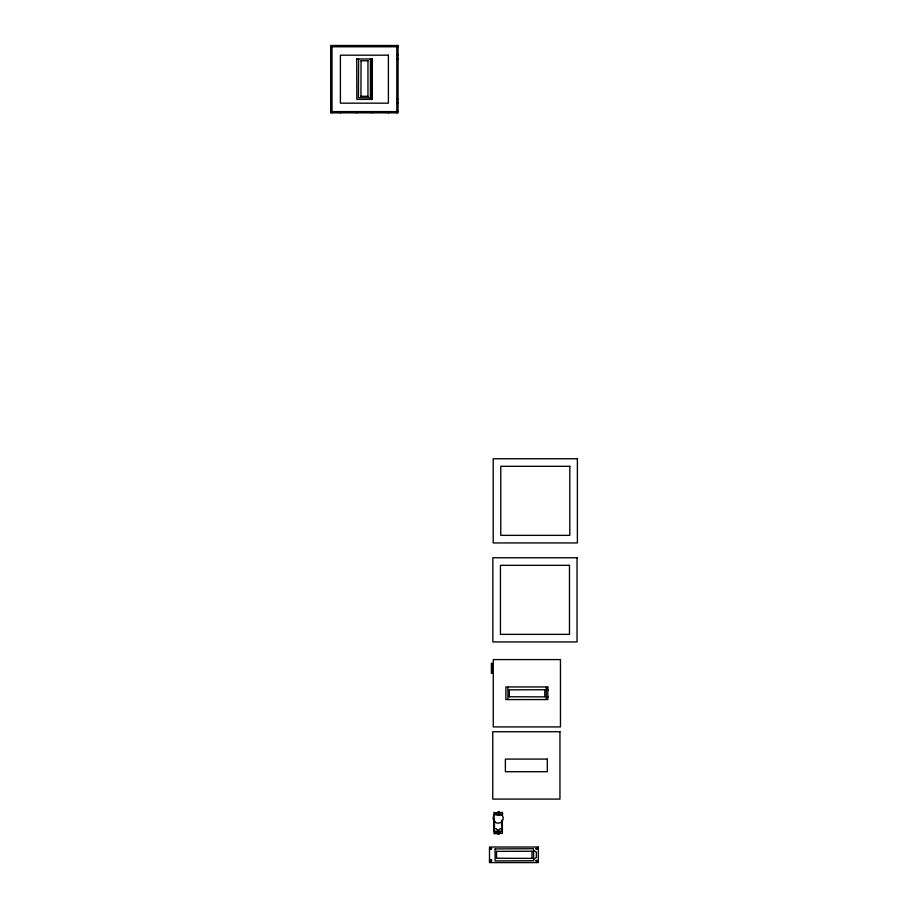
<?xml version="1.0" encoding="UTF-8"?>
<svg xmlns="http://www.w3.org/2000/svg" width="908" height="908" viewBox="0 0 908 908"><rect width="100%" height="100%" fill="white"/><g stroke="black" fill="none" stroke-linecap="round" stroke-linejoin="round"><path stroke-width="1.36" d="M499.536 812.081C499.071 814.34 501.307 812.274 502.351 812.285C505.052 817.416 493.396 814.079 494.156 814.476M499.457 811.956C496.029 813.114 496.256 813.08 493.941 812.376L493.952 833.521L495.291 833.839L495.223 832.647L496.165 832.159L496.824 833.839L499.457 833.839M502.362 820.162L502.362 833.419C501.329 834.679 499.377 830.332 499.536 833.726M370.419 97.769L370.43 59.213M507.867 687.345L507.981 699.376M495.053 848.901L495.132 860.909L533.688 860.75L533.529 848.719L495.132 848.923M546.287 699.376L546.287 687.401M502.362 831.104L494.156 831.319M370.419 97.837L358.422 97.712L358.603 59.213M360.93 60.768L368.069 60.768M360.93 96.362L361.055 60.881M509.343 696.856L509.331 689.728M509.456 689.842L544.925 689.728M496.54 858.378L496.528 851.239M496.653 851.364L532.122 851.239M502.226 831.308L501.942 820.23M546.491 697.719L548.262 696.595M533.688 859.229L536.356 857.549L536.356 852.079L533.688 850.387M330.716 46.773L398.067 46.773M396.807 55.184L398.067 55.184M356.821 58.975L371.974 58.975L371.974 99.381L356.821 99.381L356.719 58.748M396.807 58.975L398.067 58.975M361.055 96.237L368.058 96.35M396.807 99.381L398.067 99.381M396.807 103.172L398.067 103.172M330.716 111.593L398.067 111.593M509.456 696.754L544.925 696.867M501.84 828.686L500.081 828.686A2.1 2.1 0 0 1 496.222 828.686L494.474 828.686L494.474 820.798M496.653 858.264L532.122 858.378M489.491 859.649L491.739 859.649M494.111 831.308L494.361 818.903M546.491 688.877L548.262 690.001M544.811 689.842L544.811 696.754M532.009 851.364L532.009 858.264M498.424 831.319L498.424 833.839M498.367 811.956L498.367 814.476M497.947 811.956L497.947 814.476M497.947 831.319L497.947 833.839M492.25 663.215L492.25 673.305M491.398 663.215L491.398 673.305M396.807 45.502L396.807 112.853M388.386 111.593L388.386 112.853M372.291 58.748L372.291 99.21M371.974 111.593L371.974 112.853M367.956 60.881L367.956 96.237M356.821 111.593L356.821 112.853M340.398 111.593L340.398 112.853M331.988 45.502L331.988 112.853M497.016 814.658A3.689 3.689 0 0 1 499.298 814.658M490.479 848.549C491.444 851.352 492.635 846.528 490.479 848.549M490.479 860.716C491.444 863.519 492.635 858.684 490.479 860.716M535.902 848.549C536.866 851.352 538.047 846.528 535.902 848.549M535.902 860.716C536.866 863.519 538.047 858.684 535.902 860.716M398.067 45.502L330.716 45.502L330.716 112.853L398.067 112.853L398.067 45.502M388.386 55.184L340.398 55.184L340.398 103.172L388.386 103.172L388.386 55.184M577.386 458.756L493.203 458.756L493.203 542.939L577.386 542.939L577.386 458.756M569.804 466.326L500.773 466.326L500.773 535.357L569.804 535.357L569.804 466.326M577.045 557.75L492.862 557.75L492.862 641.933L577.045 641.933L577.045 557.75M569.475 565.332L500.444 565.332L500.444 634.363L569.475 634.363L569.475 565.332M560.463 659.583L493.271 659.583L493.271 726.922L560.463 726.922L560.463 659.583M547.83 686.936L505.892 686.936L505.892 699.569L547.83 699.569L547.83 686.936M559.952 731.735L492.76 731.735L492.76 799.085L559.952 799.085L559.952 731.735M547.32 759.088L505.381 759.088L505.381 771.721L547.32 771.721L547.32 759.088M538.319 847.028L489.491 847.028L489.491 862.6L538.319 862.6L538.319 847.028M494.894 822.012A5.051 5.051 0 0 0 503.123 819.061A5.051 5.051 0 0 0 496.449 813.409A5.051 5.051 0 0 0 494.894 822.012"/></g></svg>
